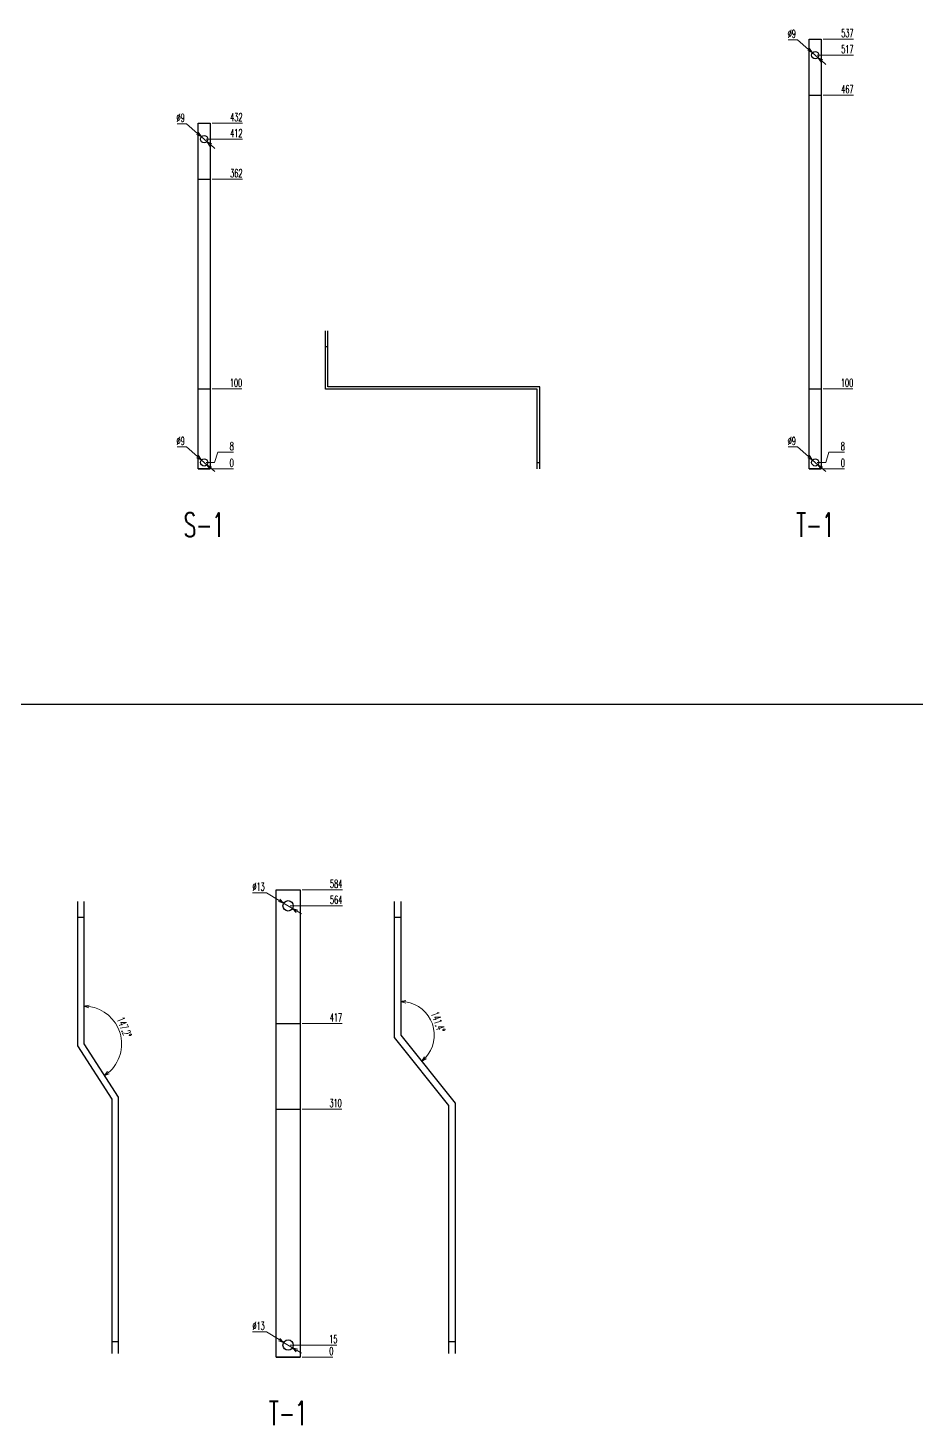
# Model space of a CAD drawing. Header units: millimetres. Extents: x 173893 to 258446, y -176540 to -123824.
# Drawn here: x 197554 to 198665, y -133023 to -131277 of the extents above; entities that cross this region are included whole.
import ezdxf
from ezdxf.enums import TextEntityAlignment as Align

# ---------------------------------------------------------------- set-up
doc = ezdxf.new("R2010")
doc.units = ezdxf.units.MM
doc.header["$LTSCALE"] = 3
doc.layers.add('@.DM. NÉT CHÍNH', color=7, linetype='Continuous')
doc.layers.add('@.VISIBLE', color=7, linetype='Continuous')
doc.styles.add('Ann_w01', font='romans.shx', dxfattribs={"width": 0.6, "bigfont": 'chineset.shx'})
doc.dimstyles.new('Dim 01_SC05', dxfattribs={"dimscale": 5, "dimtxt": 2, "dimasz": 1.3, "dimexe": 0.5, "dimexo": 0.5, "dimgap": 0.5, "dimtad": 1, "dimtoh": 1, "dimdec": 1, "dimzin": 12, "dimdsep": 46, "dimtxsty": 'Ann_w01', "dimblk": 'OPEN30', "dimcen": 1.5, "dimclrd": 6, "dimclre": 6, "dimclrt": 3, "dimadec": 1, "dimazin": 3, "dimtm": 1e-09, "dimtfac": 1, "dimtdec": 1, "dimtmove": 0, "dimatfit": 3, "dimldrblk": 'OPEN30', "dimfxl": 1, "dimtolj": 1, "dimlwd": 20, "dimlwe": 20, "dimarcsym": 0})

# ---------------------------------------------------------------- blocks, each defined once
blk = doc.blocks.new('*D2234')
at = {"layer": '@.VISIBLE', "color": 6, "lineweight": 20, "transparency": 16777216}
blk.add_line((197784.5, -131828.1), (197811, -131828.1), dxfattribs=at)
at = {"layer": 'Defpoints', "color": 0, "transparency": 16777216}
for p in [(197774.5, -131828.1), (197782, -131828.1), (197804.5, -131828.1)]:
    blk.add_point(p, dxfattribs=at)
at = {"layer": '@.VISIBLE', "color": 3, "transparency": 16777216, "insert": (197809, -131820.6), "char_height": 10, "attachment_point": 5, "style": 'Ann_w01'}
blk.add_mtext('\\A1;0', dxfattribs=at)
blk = doc.blocks.new('_Open30')
at = {"color": 0, "linetype": 'ByBlock', "lineweight": -2}
for p, q in [((-1, 0.27), (0, 0)), ((0, 0), (-1, -0.27)), ((0, 0), (-1, 0))]:
    blk.add_line(p, q, dxfattribs=at)
blk = doc.blocks.new('*D2235')
at = {"layer": '@.VISIBLE', "color": 6, "lineweight": 20, "transparency": 16777216}
for p, q in [((197777, -131820.1), (197787.5, -131820.1)), ((197787.5, -131820.1), (197791.5, -131807.3)), ((197791.5, -131807.3), (197811, -131807.3))]:
    blk.add_line(p, q, dxfattribs=at)
at = {"layer": 'Defpoints', "color": 0, "transparency": 16777216}
for p in [(197774.5, -131820.1), (197804.5, -131807.3), (197774.5, -131828.1)]:
    blk.add_point(p, dxfattribs=at)
at = {"layer": '@.VISIBLE', "color": 3, "transparency": 16777216, "insert": (197809, -131799.8), "char_height": 10, "attachment_point": 5, "style": 'Ann_w01'}
blk.add_mtext('\\A1;8', dxfattribs=at)
blk = doc.blocks.new('*D2236')
at = {"layer": '@.VISIBLE', "color": 6, "lineweight": 20, "transparency": 16777216}
blk.add_line((197784.5, -131728.1), (197821.5, -131728.1), dxfattribs=at)
at = {"layer": 'Defpoints', "color": 0, "transparency": 16777216}
for p in [(197782, -131728.1), (197804.5, -131728.1), (197774.5, -131828.1)]:
    blk.add_point(p, dxfattribs=at)
at = {"layer": '@.VISIBLE', "color": 3, "transparency": 16777216, "insert": (197814.3, -131720.6), "char_height": 10, "attachment_point": 5, "style": 'Ann_w01'}
blk.add_mtext('\\A1;100', dxfattribs=at)
blk = doc.blocks.new('*D2237')
at = {"layer": '@.VISIBLE', "color": 6, "lineweight": 20, "transparency": 16777216}
blk.add_line((197784.5, -131466.1), (197822.4, -131466.1), dxfattribs=at)
at = {"layer": 'Defpoints', "color": 0, "transparency": 16777216}
for p in [(197782, -131466.1), (197804.5, -131466.1), (197774.5, -131828.1)]:
    blk.add_point(p, dxfattribs=at)
at = {"layer": '@.VISIBLE', "color": 3, "transparency": 16777216, "insert": (197814.7, -131458.6), "char_height": 10, "attachment_point": 5, "style": 'Ann_w01'}
blk.add_mtext('\\A1;362', dxfattribs=at)
blk = doc.blocks.new('*D2238')
at = {"layer": '@.VISIBLE', "color": 6, "lineweight": 20, "transparency": 16777216}
blk.add_line((197777, -131416.1), (197822.4, -131416.1), dxfattribs=at)
at = {"layer": 'Defpoints', "color": 0, "transparency": 16777216}
for p in [(197774.5, -131416.1), (197804.5, -131416.1), (197774.5, -131828.1)]:
    blk.add_point(p, dxfattribs=at)
at = {"layer": '@.VISIBLE', "color": 3, "transparency": 16777216, "insert": (197814.7, -131408.6), "char_height": 10, "attachment_point": 5, "style": 'Ann_w01'}
blk.add_mtext('\\A1;412', dxfattribs=at)
blk = doc.blocks.new('*D2239')
at = {"layer": '@.VISIBLE', "color": 6, "lineweight": 20, "transparency": 16777216}
blk.add_line((197784.5, -131396.1), (197822.4, -131396.1), dxfattribs=at)
at = {"layer": 'Defpoints', "color": 0, "transparency": 16777216}
for p in [(197782, -131396.1), (197804.5, -131396.1), (197774.5, -131828.1)]:
    blk.add_point(p, dxfattribs=at)
at = {"layer": '@.VISIBLE', "color": 3, "transparency": 16777216, "insert": (197814.7, -131388.6), "char_height": 10, "attachment_point": 5, "style": 'Ann_w01'}
blk.add_mtext('\\A1;432', dxfattribs=at)
blk = doc.blocks.new('*D2240')
at = {"layer": '@.VISIBLE', "color": 6, "lineweight": 20, "transparency": 16777216}
for p, q in [((197740.5, -131396.8), (197752.2, -131396.8)), ((197752.2, -131396.8), (197766.2, -131408.9)), ((197777.9, -131419.1), (197771.1, -131413.2)), ((197782.8, -131423.3), (197787.7, -131427.6))]:
    blk.add_line(p, q, dxfattribs=at)
at = {"layer": 'Defpoints', "color": 0, "transparency": 16777216}
for p in [(197771.1, -131413.2), (197777.9, -131419.1)]:
    blk.add_point(p, dxfattribs=at)
at = {"layer": '@.VISIBLE', "color": 6, "lineweight": 20, "transparency": 16777216, "xscale": 6.5, "yscale": 6.5, "zscale": 6.5}
for p, rotation in [((197771.1, -131413.2), 319.1769858826653), ((197777.9, -131419.1), 139.1769858826653)]:
    blk.add_blockref('_Open30', p, dxfattribs=dict(at, rotation=rotation))
at = {"layer": '@.VISIBLE', "color": 3, "transparency": 16777216, "insert": (197745.1, -131389.3), "char_height": 10, "attachment_point": 5, "style": 'Ann_w01'}
blk.add_mtext('\\A1;∅9', dxfattribs=at)
blk = doc.blocks.new('*D2241')
at = {"layer": '@.VISIBLE', "color": 6, "lineweight": 20, "transparency": 16777216}
for p, q in [((197740.5, -131800.8), (197752.2, -131800.8)), ((197752.2, -131800.8), (197766.2, -131812.9)), ((197777.9, -131823.1), (197771.1, -131817.2)), ((197782.8, -131827.3), (197787.7, -131831.6))]:
    blk.add_line(p, q, dxfattribs=at)
at = {"layer": 'Defpoints', "color": 0, "transparency": 16777216}
for p in [(197771.1, -131817.2), (197777.9, -131823.1)]:
    blk.add_point(p, dxfattribs=at)
at = {"layer": '@.VISIBLE', "color": 6, "lineweight": 20, "transparency": 16777216, "xscale": 6.5, "yscale": 6.5, "zscale": 6.5}
for p, rotation in [((197771.1, -131817.2), 319.1769858826588), ((197777.9, -131823.1), 139.1769858826588)]:
    blk.add_blockref('_Open30', p, dxfattribs=dict(at, rotation=rotation))
at = {"layer": '@.VISIBLE', "color": 3, "transparency": 16777216, "insert": (197745.1, -131793.3), "char_height": 10, "attachment_point": 5, "style": 'Ann_w01'}
blk.add_mtext('\\A1;∅9', dxfattribs=at)
blk = doc.blocks.new('*D2242')
at = {"layer": '@.VISIBLE', "color": 6, "lineweight": 20, "transparency": 16777216}
blk.add_line((198548.8, -131828.1), (198575.3, -131828.1), dxfattribs=at)
at = {"layer": 'Defpoints', "color": 0, "transparency": 16777216}
for p in [(198538.8, -131828.1), (198546.3, -131828.1), (198568.8, -131828.1)]:
    blk.add_point(p, dxfattribs=at)
at = {"layer": '@.VISIBLE', "color": 3, "transparency": 16777216, "insert": (198573.3, -131820.6), "char_height": 10, "attachment_point": 5, "style": 'Ann_w01'}
blk.add_mtext('\\A1;0', dxfattribs=at)
blk = doc.blocks.new('*D2243')
at = {"layer": '@.VISIBLE', "color": 6, "lineweight": 20, "transparency": 16777216}
for p, q in [((198541.3, -131820.1), (198551.8, -131820.1)), ((198551.8, -131820.1), (198555.8, -131807.3)), ((198555.8, -131807.3), (198575.3, -131807.3))]:
    blk.add_line(p, q, dxfattribs=at)
at = {"layer": 'Defpoints', "color": 0, "transparency": 16777216}
for p in [(198538.8, -131820.1), (198568.8, -131807.3), (198538.8, -131828.1)]:
    blk.add_point(p, dxfattribs=at)
at = {"layer": '@.VISIBLE', "color": 3, "transparency": 16777216, "insert": (198573.3, -131799.8), "char_height": 10, "attachment_point": 5, "style": 'Ann_w01'}
blk.add_mtext('\\A1;8', dxfattribs=at)
blk = doc.blocks.new('*D2244')
at = {"layer": '@.VISIBLE', "color": 6, "lineweight": 20, "transparency": 16777216}
blk.add_line((198548.8, -131728.1), (198585.8, -131728.1), dxfattribs=at)
at = {"layer": 'Defpoints', "color": 0, "transparency": 16777216}
for p in [(198546.3, -131728.1), (198568.8, -131728.1), (198538.8, -131828.1)]:
    blk.add_point(p, dxfattribs=at)
at = {"layer": '@.VISIBLE', "color": 3, "transparency": 16777216, "insert": (198578.6, -131720.6), "char_height": 10, "attachment_point": 5, "style": 'Ann_w01'}
blk.add_mtext('\\A1;100', dxfattribs=at)
blk = doc.blocks.new('*D2245')
at = {"layer": '@.VISIBLE', "color": 6, "lineweight": 20, "transparency": 16777216}
blk.add_line((198548.8, -131361.1), (198586.7, -131361.1), dxfattribs=at)
at = {"layer": 'Defpoints', "color": 0, "transparency": 16777216}
for p in [(198546.3, -131361.1), (198568.8, -131361.1), (198538.8, -131828.1)]:
    blk.add_point(p, dxfattribs=at)
at = {"layer": '@.VISIBLE', "color": 3, "transparency": 16777216, "insert": (198579, -131353.6), "char_height": 10, "attachment_point": 5, "style": 'Ann_w01'}
blk.add_mtext('\\A1;467', dxfattribs=at)
blk = doc.blocks.new('*D2246')
at = {"layer": '@.VISIBLE', "color": 6, "lineweight": 20, "transparency": 16777216}
blk.add_line((198541.3, -131311.1), (198586.7, -131311.1), dxfattribs=at)
at = {"layer": 'Defpoints', "color": 0, "transparency": 16777216}
for p in [(198538.8, -131311.1), (198568.8, -131311.1), (198538.8, -131828.1)]:
    blk.add_point(p, dxfattribs=at)
at = {"layer": '@.VISIBLE', "color": 3, "transparency": 16777216, "insert": (198579, -131303.6), "char_height": 10, "attachment_point": 5, "style": 'Ann_w01'}
blk.add_mtext('\\A1;517', dxfattribs=at)
blk = doc.blocks.new('*D2247')
at = {"layer": '@.VISIBLE', "color": 6, "lineweight": 20, "transparency": 16777216}
blk.add_line((198548.8, -131291.1), (198586.7, -131291.1), dxfattribs=at)
at = {"layer": 'Defpoints', "color": 0, "transparency": 16777216}
for p in [(198546.3, -131291.1), (198568.8, -131291.1), (198538.8, -131828.1)]:
    blk.add_point(p, dxfattribs=at)
at = {"layer": '@.VISIBLE', "color": 3, "transparency": 16777216, "insert": (198579, -131283.6), "char_height": 10, "attachment_point": 5, "style": 'Ann_w01'}
blk.add_mtext('\\A1;537', dxfattribs=at)
blk = doc.blocks.new('*D2248')
at = {"layer": '@.VISIBLE', "color": 6, "lineweight": 20, "transparency": 16777216}
for p, q in [((198504.8, -131291.8), (198516.4, -131291.8)), ((198516.4, -131291.8), (198530.4, -131303.9)), ((198542.2, -131314.1), (198535.4, -131308.2)), ((198547.1, -131318.3), (198552, -131322.6))]:
    blk.add_line(p, q, dxfattribs=at)
at = {"layer": 'Defpoints', "color": 0, "transparency": 16777216}
for p in [(198535.4, -131308.2), (198542.2, -131314.1)]:
    blk.add_point(p, dxfattribs=at)
at = {"layer": '@.VISIBLE', "color": 6, "lineweight": 20, "transparency": 16777216, "xscale": 6.5, "yscale": 6.5, "zscale": 6.5}
for p, rotation in [((198535.4, -131308.2), 319.1769858820788), ((198542.2, -131314.1), 139.1769858820788)]:
    blk.add_blockref('_Open30', p, dxfattribs=dict(at, rotation=rotation))
at = {"layer": '@.VISIBLE', "color": 3, "transparency": 16777216, "insert": (198509.4, -131284.3), "char_height": 10, "attachment_point": 5, "style": 'Ann_w01'}
blk.add_mtext('\\A1;∅9', dxfattribs=at)
blk = doc.blocks.new('*D2249')
at = {"layer": '@.VISIBLE', "color": 6, "lineweight": 20, "transparency": 16777216}
for p, q in [((198504.8, -131800.8), (198516.4, -131800.8)), ((198516.4, -131800.8), (198530.4, -131812.9)), ((198542.2, -131823.1), (198535.4, -131817.2)), ((198547.1, -131827.3), (198552, -131831.6))]:
    blk.add_line(p, q, dxfattribs=at)
at = {"layer": 'Defpoints', "color": 0, "transparency": 16777216}
for p in [(198535.4, -131817.2), (198542.2, -131823.1)]:
    blk.add_point(p, dxfattribs=at)
at = {"layer": '@.VISIBLE', "color": 6, "lineweight": 20, "transparency": 16777216, "xscale": 6.5, "yscale": 6.5, "zscale": 6.5}
for p, rotation in [((198535.4, -131817.2), 319.1769858831814), ((198542.2, -131823.1), 139.1769858831814)]:
    blk.add_blockref('_Open30', p, dxfattribs=dict(at, rotation=rotation))
at = {"layer": '@.VISIBLE', "color": 3, "transparency": 16777216, "insert": (198509.4, -131793.3), "char_height": 10, "attachment_point": 5, "style": 'Ann_w01'}
blk.add_mtext('\\A1;∅9', dxfattribs=at)
blk = doc.blocks.new('*D2284')
at = {"layer": '@.VISIBLE', "color": 6, "lineweight": 20, "transparency": 16777216}
blk.add_line((197897, -132938.3), (197935.6, -132938.3), dxfattribs=at)
at = {"layer": 'Defpoints', "color": 0, "transparency": 16777216}
for p in [(197879.5, -132938.3), (197894.5, -132938.3), (197929.1, -132938.3)]:
    blk.add_point(p, dxfattribs=at)
at = {"layer": '@.VISIBLE', "color": 3, "transparency": 16777216, "insert": (197933.6, -132930.8), "char_height": 10, "attachment_point": 5, "style": 'Ann_w01'}
blk.add_mtext('\\A1;0', dxfattribs=at)
blk = doc.blocks.new('*D2285')
at = {"layer": '@.DM. NÉT CHÍNH', "color": 6, "linetype": 'Continuous', "lineweight": 20, "transparency": 16777216}
blk.add_line((197882, -132923.3), (197940.5, -132923.3), dxfattribs=at)
at = {"layer": 'Defpoints', "color": 0, "linetype": 'Continuous', "transparency": 16777216}
for p in [(197879.5, -132923.3), (197879.5, -132938.3), (197929.1, -132923.3)]:
    blk.add_point(p, dxfattribs=at)
at = {"layer": '@.DM. NÉT CHÍNH', "color": 3, "linetype": 'Continuous', "transparency": 16777216, "insert": (197936, -132915.8), "char_height": 10, "attachment_point": 5, "style": 'Ann_w01'}
blk.add_mtext('\\A1;15', dxfattribs=at)
blk = doc.blocks.new('*D2286')
at = {"layer": '@.DM. NÉT CHÍNH', "color": 6, "linetype": 'Continuous', "lineweight": 20, "transparency": 16777216}
blk.add_line((197897, -132628.3), (197946.6, -132628.3), dxfattribs=at)
at = {"layer": 'Defpoints', "color": 0, "linetype": 'Continuous', "transparency": 16777216}
for p in [(197894.5, -132628.3), (197928.7, -132628.3), (197879.5, -132938.3)]:
    blk.add_point(p, dxfattribs=at)
at = {"layer": '@.DM. NÉT CHÍNH', "color": 3, "linetype": 'Continuous', "transparency": 16777216, "insert": (197938.9, -132620.8), "char_height": 10, "attachment_point": 5, "style": 'Ann_w01'}
blk.add_mtext('\\A1;310', dxfattribs=at)
blk = doc.blocks.new('*D2287')
at = {"layer": '@.DM. NÉT CHÍNH', "color": 6, "linetype": 'Continuous', "lineweight": 20, "transparency": 16777216}
blk.add_line((197897, -132521.3), (197947, -132521.3), dxfattribs=at)
at = {"layer": 'Defpoints', "color": 0, "linetype": 'Continuous', "transparency": 16777216}
for p in [(197894.5, -132521.3), (197929.1, -132521.3), (197879.5, -132938.3)]:
    blk.add_point(p, dxfattribs=at)
at = {"layer": '@.DM. NÉT CHÍNH', "color": 3, "linetype": 'Continuous', "transparency": 16777216, "insert": (197939.3, -132513.8), "char_height": 10, "attachment_point": 5, "style": 'Ann_w01'}
blk.add_mtext('\\A1;417', dxfattribs=at)
blk = doc.blocks.new('*D2288')
at = {"layer": '@.DM. NÉT CHÍNH', "color": 6, "linetype": 'Continuous', "lineweight": 20, "transparency": 16777216}
blk.add_line((197882, -132374.3), (197947.3, -132374.3), dxfattribs=at)
at = {"layer": 'Defpoints', "color": 0, "linetype": 'Continuous', "transparency": 16777216}
for p in [(197879.5, -132374.3), (197929.1, -132374.3), (197879.5, -132938.3)]:
    blk.add_point(p, dxfattribs=at)
at = {"layer": '@.DM. NÉT CHÍNH', "color": 3, "linetype": 'Continuous', "transparency": 16777216, "insert": (197939.5, -132366.8), "char_height": 10, "attachment_point": 5, "style": 'Ann_w01'}
blk.add_mtext('\\A1;564', dxfattribs=at)
blk = doc.blocks.new('*D2289')
at = {"layer": '@.DM. NÉT CHÍNH', "color": 6, "linetype": 'Continuous', "lineweight": 20, "transparency": 16777216}
blk.add_line((197897, -132354.3), (197947.3, -132354.3), dxfattribs=at)
at = {"layer": 'Defpoints', "color": 0, "linetype": 'Continuous', "transparency": 16777216}
for p in [(197894.5, -132354.3), (197929.1, -132354.3), (197879.5, -132938.3)]:
    blk.add_point(p, dxfattribs=at)
at = {"layer": '@.DM. NÉT CHÍNH', "color": 3, "linetype": 'Continuous', "transparency": 16777216, "insert": (197939.5, -132346.8), "char_height": 10, "attachment_point": 5, "style": 'Ann_w01'}
blk.add_mtext('\\A1;584', dxfattribs=at)
blk = doc.blocks.new('*D2290')
at = {"layer": '@.DM. NÉT CHÍNH', "color": 6, "linetype": 'Continuous', "lineweight": 20, "transparency": 16777216}
for p, q in [((197835, -132357.9), (197852.6, -132357.9)), ((197852.6, -132357.9), (197868.4, -132367.5)), ((197885, -132377.7), (197873.9, -132370.9)), ((197890.6, -132381), (197896.1, -132384.4))]:
    blk.add_line(p, q, dxfattribs=at)
at = {"layer": 'Defpoints', "color": 0, "linetype": 'Continuous', "transparency": 16777216}
for p in [(197873.9, -132370.9), (197885, -132377.7)]:
    blk.add_point(p, dxfattribs=at)
at = {"layer": '@.DM. NÉT CHÍNH', "color": 6, "linetype": 'Continuous', "lineweight": 20, "transparency": 16777216, "xscale": 6.5, "yscale": 6.5, "zscale": 6.5}
for p, rotation in [((197873.9, -132370.9), 328.6154422294391), ((197885, -132377.7), 148.6154422294391)]:
    blk.add_blockref('_Open30', p, dxfattribs=dict(at, rotation=rotation))
at = {"layer": '@.DM. NÉT CHÍNH', "color": 3, "linetype": 'Continuous', "transparency": 16777216, "insert": (197842.5, -132350.4), "char_height": 10, "attachment_point": 5, "style": 'Ann_w01'}
blk.add_mtext('\\A1;∅13', dxfattribs=at)
blk = doc.blocks.new('*D2291')
at = {"layer": '@.DM. NÉT CHÍNH', "color": 6, "linetype": 'Continuous', "lineweight": 20, "transparency": 16777216}
for p, q in [((197835, -132906.9), (197852.6, -132906.9)), ((197852.6, -132906.9), (197868.4, -132916.5)), ((197885, -132926.7), (197873.9, -132919.9)), ((197890.6, -132930), (197896.1, -132933.4))]:
    blk.add_line(p, q, dxfattribs=at)
at = {"layer": 'Defpoints', "color": 0, "linetype": 'Continuous', "transparency": 16777216}
for p in [(197873.9, -132919.9), (197885, -132926.7)]:
    blk.add_point(p, dxfattribs=at)
at = {"layer": '@.DM. NÉT CHÍNH', "color": 6, "linetype": 'Continuous', "lineweight": 20, "transparency": 16777216, "xscale": 6.5, "yscale": 6.5, "zscale": 6.5}
for p, rotation in [((197873.9, -132919.9), 328.615442229634), ((197885, -132926.7), 148.615442229634)]:
    blk.add_blockref('_Open30', p, dxfattribs=dict(at, rotation=rotation))
at = {"layer": '@.DM. NÉT CHÍNH', "color": 3, "linetype": 'Continuous', "transparency": 16777216, "insert": (197842.5, -132899.4), "char_height": 10, "attachment_point": 5, "style": 'Ann_w01'}
blk.add_mtext('\\A1;∅13', dxfattribs=at)
blk = doc.blocks.new('*D4123')
at = {"layer": '@.DM. NÉT CHÍNH', "color": 6, "linetype": 'Continuous', "lineweight": 20, "transparency": 16777216}
blk.add_arc((197623.9, -132546.9), 47.3, 310.7214, 82.1207, dxfattribs=at)
at = {"layer": 'Defpoints', "color": 0, "linetype": 'Continuous', "transparency": 16777216}
for p in [(197623.9, -132368.9), (197623.9, -132546.9), (197623.9, -132546.9), (197670.7, -132553.6), (197666.9, -132613.5)]:
    blk.add_point(p, dxfattribs=at)
at = {"layer": '@.DM. NÉT CHÍNH', "color": 6, "linetype": 'Continuous', "lineweight": 20, "transparency": 16777216, "xscale": 6.5, "yscale": 6.5, "zscale": 6.5}
for p, rotation in [((197623.9, -132499.6), 176.0603467293453), ((197649.5, -132586.7), 216.7817351534592)]:
    blk.add_blockref('_Open30', p, dxfattribs=dict(at, rotation=rotation))
at = {"layer": '@.DM. NÉT CHÍNH', "color": 3, "linetype": 'Continuous', "transparency": 16777216, "insert": (197674.5, -132526.1), "char_height": 10, "attachment_point": 5, "rotation": 292.3691, "style": 'Ann_w01'}
blk.add_mtext('\\A1;147.2°', dxfattribs=at)
blk = doc.blocks.new('*D4124')
at = {"layer": '@.DM. NÉT CHÍNH', "color": 6, "linetype": 'Continuous', "lineweight": 20, "transparency": 16777216}
blk.add_arc((198020.2, -132535.9), 42.1, 317.4315, 81.1515, dxfattribs=at)
at = {"layer": 'Defpoints', "color": 0, "linetype": 'Continuous', "transparency": 16777216}
for p in [(198020.2, -132368.9), (198020.2, -132535.9), (198020.2, -132535.9), (198062.3, -132539), (198088.2, -132621.1)]:
    blk.add_point(p, dxfattribs=at)
at = {"layer": '@.DM. NÉT CHÍNH', "color": 6, "linetype": 'Continuous', "lineweight": 20, "transparency": 16777216, "xscale": 6.5, "yscale": 6.5, "zscale": 6.5}
for p, rotation in [((198020.2, -132493.7), 175.575754522925), ((198046.5, -132568.8), 223.0072102479045)]:
    blk.add_blockref('_Open30', p, dxfattribs=dict(at, rotation=rotation))
at = {"layer": '@.DM. NÉT CHÍNH', "color": 3, "linetype": 'Continuous', "transparency": 16777216, "insert": (198067.1, -132519.5), "char_height": 10, "attachment_point": 5, "rotation": 289.2915, "style": 'Ann_w01'}
blk.add_mtext('\\A1;141.4°', dxfattribs=at)

msp = doc.modelspace()

# ---------------------------------------------------------------- linework, layer by layer
at = {"layer": '@.DM. NÉT CHÍNH', "linetype": 'Continuous'}
for p, q in [((195808.93, -132122.14), (201737.57, -132122.14)), ((197623.85, -132388.87), (197615.85, -132388.87)), ((198020.25, -132388.87), (198012.25, -132388.87)), ((197658.85, -132918.87), (197666.85, -132918.87)), ((198080.25, -132918.87), (198088.25, -132918.87))]:
    msp.add_line(p, q, dxfattribs=at)
at = {"layer": '@.VISIBLE', "color": 2}
for p, q in [((197929.15, -131675.52, 80.55), (197926.15, -131675.52)), ((198191.15, -131820.02, 80.55), (198194.15, -131820.02, 80.55)), ((197766.98, -131828.12), (197781.98, -131828.12))]:
    msp.add_line(p, q, dxfattribs=at)
at = {"layer": '@.VISIBLE', "color": 4}
for p, q in [((198531.27, -131828.12), (198546.27, -131828.12)), ((197864.49, -132938.27), (197894.49, -132938.27))]:
    msp.add_line(p, q, dxfattribs=at)
for points in [[(198531.27, -131828.12), (198531.27, -131291.12), (198546.27, -131291.12), (198546.27, -131828.12)], [(198531.27, -131828.12), (198531.27, -131361.12), (198546.27, -131361.12), (198546.27, -131828.12)], [(198531.27, -131828.12), (198531.27, -131728.12), (198546.27, -131728.12), (198546.27, -131828.12)], [(197864.49, -132938.27), (197864.49, -132354.27), (197894.49, -132354.27), (197894.49, -132938.27)], [(197864.49, -132938.27), (197864.49, -132521.27), (197894.49, -132521.27), (197894.49, -132938.27)], [(197864.49, -132938.27), (197864.49, -132628.27), (197894.49, -132628.27), (197894.49, -132938.27)]]:
    msp.add_lwpolyline(points, close=True, dxfattribs=at)
at = {"layer": '@.VISIBLE', "color": 2}
for points in [[(197766.98, -131828.12), (197766.98, -131396.12), (197781.98, -131396.12), (197781.98, -131828.12)], [(197766.98, -131828.12), (197766.98, -131466.12), (197781.98, -131466.12), (197781.98, -131828.12)], [(197766.98, -131828.12), (197766.98, -131728.12), (197781.98, -131728.12), (197781.98, -131828.12)]]:
    msp.add_lwpolyline(points, close=True, dxfattribs=at)
at = {"layer": '@.VISIBLE', "color": 2, "elevation": 80.55}
for points in [[(198191.15, -131828.02), (198191.15, -131728.52), (197926.15, -131728.52), (197926.15, -131655.52)], [(198194.15, -131828.02), (198194.15, -131725.52), (197929.15, -131725.52), (197929.15, -131655.52)]]:
    msp.add_lwpolyline(points, dxfattribs=at)
at = {"layer": '@.VISIBLE', "color": 2}
for points in [[(197615.85, -132368.87), (197615.85, -132549.27), (197658.85, -132615.88), (197658.85, -132933.87)], [(197623.85, -132368.87), (197623.85, -132546.91), (197666.85, -132613.53), (197666.85, -132933.87)]]:
    msp.add_lwpolyline(points, dxfattribs=at)
at = {"layer": '@.VISIBLE', "color": 4}
for points in [[(198012.25, -132368.87), (198012.25, -132538.67), (198080.25, -132623.9), (198080.25, -132933.87)], [(198020.25, -132368.87), (198020.25, -132535.87), (198088.25, -132621.1), (198088.25, -132933.87)]]:
    msp.add_lwpolyline(points, dxfattribs=at)
for centre, radius in [((198538.77, -131311.12), 4.5), ((198538.77, -131820.12), 4.5), ((197879.49, -132374.27), 6.5), ((197879.49, -132923.27), 6.5)]:
    msp.add_circle(centre, radius, dxfattribs=at)
at = {"layer": '@.VISIBLE', "color": 2}
for centre in [(197774.48, -131416.12), (197774.48, -131820.12)]:
    msp.add_circle(centre, 4.5, dxfattribs=at)

# ---------------------------------------------------------------- texts
at = {"style": 'Ann_w01', "width": 0.6}
for s, p in [('S-1', (197774.48, -131898.12)), ('T-1', (198538.77, -131898.12)), ('T-1', (197879.49, -133008.27))]:
    msp.add_text(s, height=30, dxfattribs=at).set_placement(p, align=Align.MIDDLE_CENTER)

# ---------------------------------------------------------------- dimensions: what is measured, and where the dimension line sits
at = {"layer": '@.DM. NÉT CHÍNH', "linetype": 'Continuous'}
for p1, p2, picture, middle in [((197885.04, -132377.65), (197873.94, -132370.88), '*D2290', (197842.53, -132357.86)), ((197885.04, -132926.65), (197873.94, -132919.88), '*D2291', (197842.53, -132906.86))]:
    dim = msp.add_diameter_dim_2p(p1=p1, p2=p2, dimstyle='Dim 01_SC05', dxfattribs=at)
    dim.commit()
    dim.dimension.update_dxf_attribs({"geometry": picture, "text_midpoint": middle, "dimtype": 163})
for feature_location, offset, picture, middle in [((197894.49, -132354.27), (34.63, 0), '*D2289', (197939.48, -132346.77)), ((197879.49, -132374.27), (49.63, 0), '*D2288', (197939.48, -132366.77)), ((197894.49, -132521.27), (34.63, 0), '*D2287', (197939.33, -132513.77)), ((197894.49, -132628.27), (34.2, 0), '*D2286', (197938.91, -132620.77)), ((197879.49, -132923.27), (49.63, 0), '*D2285', (197936.05, -132915.77))]:
    dim = msp.add_ordinate_dim(feature_location=feature_location, offset=offset, dtype=0, origin=(197879.49, -132938.27), dimstyle='Dim 01_SC05', dxfattribs=at)
    dim.commit()
    dim.dimension.update_dxf_attribs({"geometry": picture, "text_midpoint": middle})
dim = msp.add_angular_dim_2l(base=(197670.68, -132553.58), line1=((197623.85, -132546.91), (197666.85, -132613.53)), line2=((197623.85, -132368.87), (197623.85, -132546.91)), dimstyle='Dim 01_SC05', dxfattribs=at)
dim.commit()
dim.dimension.update_dxf_attribs({"geometry": '*D4123', "text_midpoint": (197667.6, -132528.91), "dimtype": 162})
dim = msp.add_angular_dim_2l(base=(198062.26, -132539.01), line1=((198020.25, -132535.87), (198088.25, -132621.1)), line2=((198020.25, -132368.87), (198020.25, -132535.87)), dimstyle='Dim 01_SC05', dxfattribs=at)
dim.commit()
dim.dimension.update_dxf_attribs({"geometry": '*D4124', "text_midpoint": (198067.09, -132519.47)})
at = {"layer": '@.VISIBLE', "color": 4}
for p1, p2, picture, middle in [((198542.17, -131314.06), (198535.36, -131308.18), '*D2248', (198509.37, -131291.83)), ((198542.17, -131823.06), (198535.36, -131817.18), '*D2249', (198509.37, -131800.83))]:
    dim = msp.add_diameter_dim_2p(p1=p1, p2=p2, dimstyle='Dim 01_SC05', dxfattribs=at)
    dim.commit()
    dim.dimension.update_dxf_attribs({"geometry": picture, "text_midpoint": middle, "dimtype": 163})
for feature_location, offset, origin, picture, middle in [((198546.27, -131291.12), (22.5, 0), (198538.77, -131828.12), '*D2247', (198578.98, -131283.62)), ((198538.77, -131311.12), (30, 0), (198538.77, -131828.12), '*D2246', (198578.98, -131303.62)), ((198546.27, -131361.12), (22.5, 0), (198538.77, -131828.12), '*D2245', (198578.98, -131353.62)), ((198546.27, -131728.12), (22.5, 0), (198538.77, -131828.12), '*D2244', (198578.55, -131720.62)), ((198538.77, -131820.12), (30, 12.82), (198538.77, -131828.12), '*D2243', (198573.27, -131799.8)), ((198546.26825661, -131828.11888529), (22.49851984, 0), (198538.76825661, -131828.11888529), '*D2242', (198573.26677645, -131820.61888529)), ((197894.49030205, -132938.26867218), (34.6302885, 0), (197879.49030205, -132938.26867218), '*D2284', (197933.62059055, -132930.76867218))]:
    dim = msp.add_ordinate_dim(feature_location=feature_location, offset=offset, dtype=0, origin=origin, dimstyle='Dim 01_SC05', dxfattribs=at)
    dim.commit()
    dim.dimension.update_dxf_attribs({"geometry": picture, "text_midpoint": middle})
at = {"layer": '@.VISIBLE', "color": 2}
for p1, p2, picture, middle in [((197777.88, -131419.06), (197771.07, -131413.18), '*D2240', (197745.08, -131396.83)), ((197777.88, -131823.06), (197771.07, -131817.18), '*D2241', (197745.08, -131800.83))]:
    dim = msp.add_diameter_dim_2p(p1=p1, p2=p2, dimstyle='Dim 01_SC05', dxfattribs=at)
    dim.commit()
    dim.dimension.update_dxf_attribs({"geometry": picture, "text_midpoint": middle, "dimtype": 163})
for feature_location, offset, origin, picture, middle in [((197781.98, -131396.12), (22.5, 0), (197774.48, -131828.12), '*D2239', (197814.69, -131388.62)), ((197774.48, -131416.12), (30, 0), (197774.48, -131828.12), '*D2238', (197814.69, -131408.62)), ((197781.98, -131466.12), (22.5, 0), (197774.48, -131828.12), '*D2237', (197814.69, -131458.62)), ((197781.98, -131728.12), (22.5, 0), (197774.48, -131828.12), '*D2236', (197814.26, -131720.62)), ((197774.48, -131820.12), (30, 12.82), (197774.48, -131828.12), '*D2235', (197808.97, -131799.8)), ((197781.97624064, -131828.11888529), (22.49851984, 0), (197774.47624064, -131828.11888529), '*D2234', (197808.97476048, -131820.61888529))]:
    dim = msp.add_ordinate_dim(feature_location=feature_location, offset=offset, dtype=0, origin=origin, dimstyle='Dim 01_SC05', dxfattribs=at)
    dim.commit()
    dim.dimension.update_dxf_attribs({"geometry": picture, "text_midpoint": middle})

doc.saveas('drawing.dxf')
